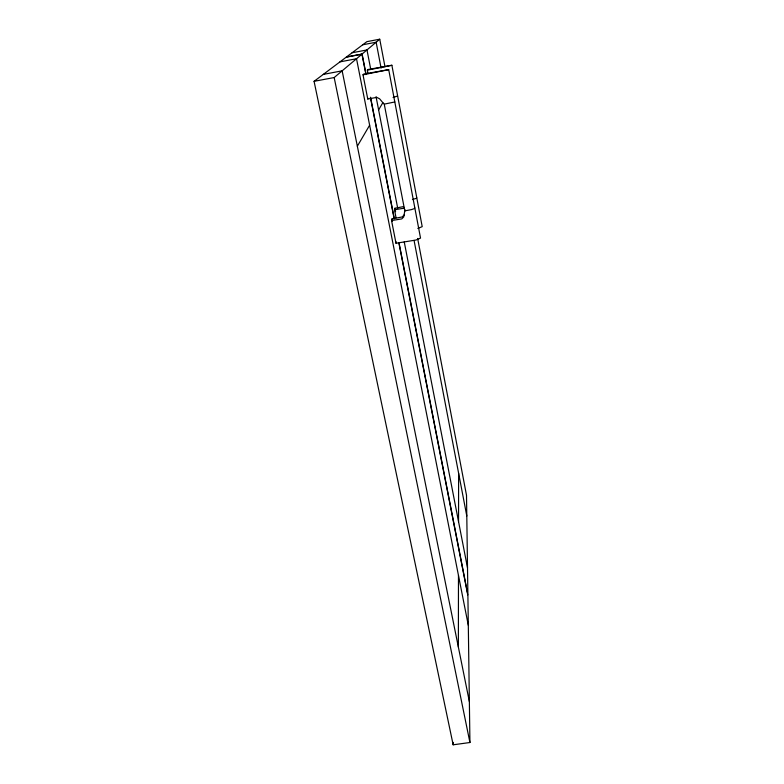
<?xml version="1.0" encoding="UTF-8"?>
<svg xmlns="http://www.w3.org/2000/svg" width="784" height="784" viewBox="0 0 784 784"><rect width="100%" height="100%" fill="white"/><g stroke="black" fill="none" stroke-linecap="round" stroke-linejoin="round"><path stroke-width="1.18" d="M458.375 647.123L458.473 575.485M458.552 521.654L458.611 473.222M398.84 242.668L467.901 595.673L469.93 742.517L453.152 744.8L453.172 742.389M404.965 209.838L403.74 216.933L401.78 218.903L391.549 220.549L396.008 243.256L415.951 240.031L420.528 238.101L388.707 69.649L363.668 74.078L363.002 74.784L367.765 99.009L376.79 97.392L379.603 98.794L384.307 104.439L404.799 210.867L411.424 209.612L414.56 208.534L414.707 207.721M404.799 210.867L404.946 210.239M396.008 243.256L396.312 242.001M391.549 220.549L392 218.903L402.241 216.933L404.201 214.894M396.057 217.805L394.489 209.769L394.901 208.26L403.613 206.584M384.532 104.076L394.832 101.959M357.347 146.187L369.636 125.215M378.613 109.897L382.866 102.635M367.765 99.009L368.206 98.392M368.019 73.637L367.343 70.158L367.951 69.521L391.882 65.268L422.204 226.645L417.823 228.448M453.152 744.8L314.07 81.32L334.18 77.538L361.963 54.165L365.952 74.578M379.74 39.2L366.892 41.65L346.44 57.007L362.1 54.037L379.74 39.2L384.993 66.807M314.07 81.32L346.273 57.134L361.963 54.165M388.707 69.649L363.002 74.784M391.882 65.268L367.343 70.158M412.423 199.538L416.5 198.254L416.647 197.509M393.068 97.52L397.517 96.011M362.727 44.776L376.144 42.228L381.102 68.149M352.094 52.763L366.981 49.941L370.705 69.119M339.972 61.867L356.524 58.741L468.313 625.338M323.302 74.392L342.147 70.834L469.361 701.592M394.489 209.769L404.279 208.181M334.18 77.538L469.93 742.517M392 218.903L392.47 221.284M394.901 208.26L395.567 211.69M362.1 54.037L366.099 74.47M370.567 97.304L394.313 218.697M399.007 242.736L467.891 594.88L466.509 495.292L417.647 238.444M370.411 97.392L394.136 218.658M376.055 96.706L397.723 208.328M404.25 241.942L467.519 567.861M414.07 240.423L466.803 516.019"/></g></svg>
